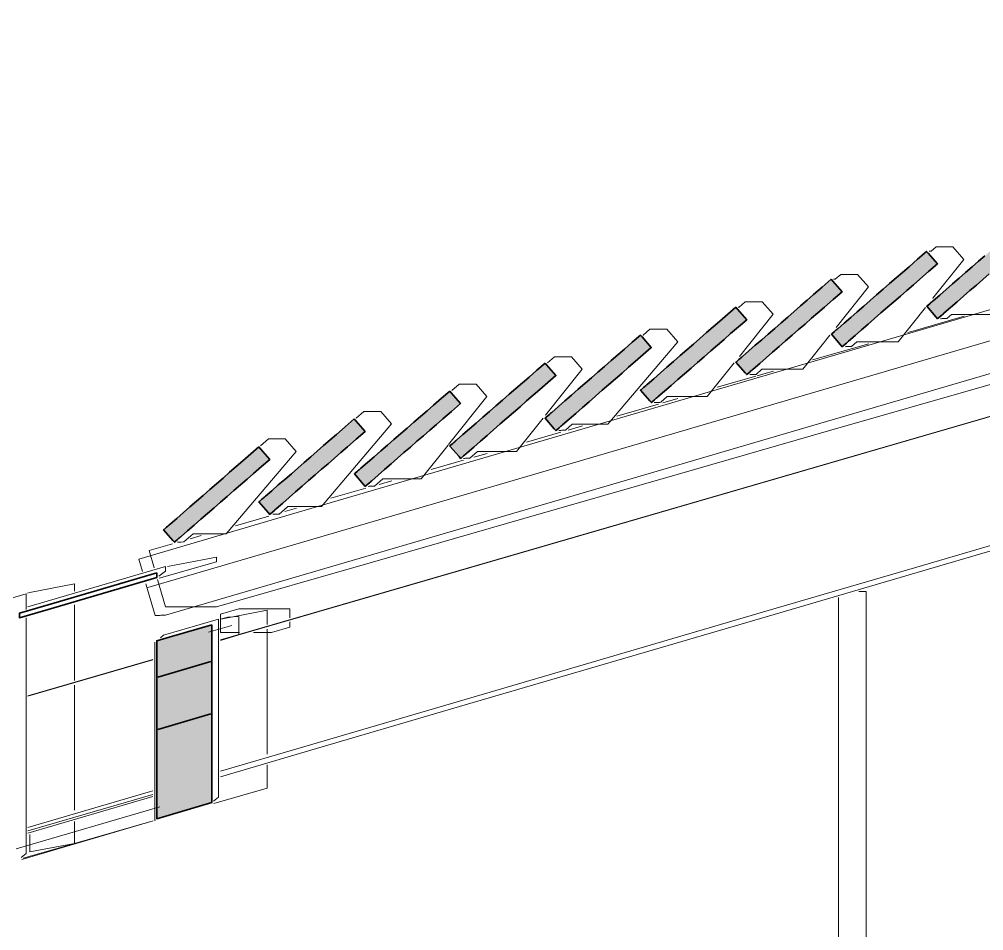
# Model space of a CAD drawing. Header units: millimetres. Extents: x 0 to 153524, y 0 to 59400.
# Drawn here: x 17793 to 18844, y 31665 to 32658 of the extents above; entities that cross this region are included whole.
import ezdxf

# ---------------------------------------------------------------- set-up
doc = ezdxf.new("R2010")
doc.units = ezdxf.units.MM
for name, color, linetype, lineweight in [('01_切断（構造・壁）', 7, 'Continuous', 35), ('03_切断（ガラス）', 5, 'Continuous', 13), ('05_断熱（仮）', 2, 'Continuous', 9), ('10_見えがかり', 7, 'Continuous', 13), ('12_見えがかり（ガラス）', 5, 'Continuous', 9)]:
    doc.layers.add(name, color=color, linetype=linetype, lineweight=lineweight)

msp = doc.modelspace()

# ---------------------------------------------------------------- hatches: boundary and pattern name
at = {"layer": '01_切断（構造・壁）'}
for points in [[(18886.1, 32435.8), (18887.8, 32433.8), (18897.9, 32422.2), (18888.1, 32413.7), (18878.7, 32405.5), (18871.6, 32399.3), (18864.6, 32393.2), (18857.5, 32387), (18850.4, 32380.9), (18843.4, 32374.8), (18836.3, 32368.6), (18829.3, 32362.5), (18822.2, 32356.3), (18815.2, 32350.2), (18808.1, 32344.1), (18801, 32337.9), (18800.9, 32337.8), (18800.6, 32337.6), (18800.4, 32337.3), (18800, 32337), (18799.4, 32336.5), (18798.6, 32335.8), (18797.3, 32334.7), (18794.6, 32332.3), (18794, 32331.8), (18792.2, 32333.8), (18782.2, 32345.4), (18782.8, 32345.9), (18785.5, 32348.2), (18786.8, 32349.4), (18787.6, 32350.1), (18788.2, 32350.6), (18788.5, 32350.9), (18788.8, 32351.1), (18789, 32351.3), (18789.2, 32351.5), (18796.3, 32357.6), (18803.3, 32363.8), (18810.4, 32369.9), (18817.5, 32376.1), (18824.5, 32382.2), (18831.6, 32388.3), (18838.6, 32394.5), (18845.7, 32400.6), (18852.7, 32406.8), (18859.8, 32412.9), (18866.9, 32419.1), (18876.3, 32427.2)], [(18746.4, 32350.4), (18746.4, 32350.4), (18739.4, 32344.3), (18732.3, 32338.2), (18725.3, 32332), (18718.2, 32325.9), (18711.2, 32319.7), (18704.1, 32313.6), (18697, 32307.5), (18696.9, 32307.3), (18696.6, 32307.1), (18696.4, 32306.9), (18696, 32306.5), (18695.4, 32306.1), (18694.6, 32305.4), (18693.3, 32304.2), (18690.6, 32301.9), (18690, 32301.3), (18688.2, 32303.3), (18678.2, 32314.9), (18678.8, 32315.5), (18681.5, 32317.8), (18682.8, 32318.9), (18683.6, 32319.6), (18684.2, 32320.1), (18684.5, 32320.4), (18684.8, 32320.7), (18685.1, 32320.9), (18685.2, 32321), (18692.3, 32327.2), (18699.3, 32333.3), (18706.4, 32339.5), (18713.5, 32345.6), (18720.5, 32351.7), (18727.6, 32357.9), (18734.6, 32364), (18741.7, 32370.2), (18748.7, 32376.3), (18755.8, 32382.4), (18762.9, 32388.6), (18772.3, 32396.8), (18782.1, 32405.3), (18783.8, 32403.3), (18793.9, 32391.8), (18784.1, 32383.2), (18774.7, 32375), (18767.6, 32368.9), (18760.6, 32362.7), (18753.5, 32356.6)], [(18678.1, 32374.9), (18679.8, 32372.9), (18689.9, 32361.3), (18680.1, 32352.7), (18670.7, 32344.6), (18663.6, 32338.4), (18656.6, 32332.3), (18649.5, 32326.1), (18642.4, 32320), (18635.4, 32313.8), (18628.3, 32307.7), (18621.3, 32301.6), (18614.2, 32295.4), (18607.2, 32289.3), (18600.1, 32283.1), (18593, 32277), (18592.9, 32276.8), (18592.6, 32276.7), (18592.4, 32276.4), (18592, 32276.1), (18591.4, 32275.6), (18590.6, 32274.9), (18589.3, 32273.7), (18586.6, 32271.4), (18586, 32270.9), (18584.2, 32272.9), (18574.2, 32284.4), (18574.8, 32285), (18577.5, 32287.3), (18578.8, 32288.5), (18579.6, 32289.2), (18580.2, 32289.7), (18580.5, 32290), (18580.8, 32290.2), (18581.1, 32290.4), (18581.2, 32290.6), (18588.3, 32296.7), (18595.3, 32302.9), (18602.4, 32309), (18609.5, 32315.1), (18616.5, 32321.3), (18623.6, 32327.4), (18630.6, 32333.6), (18637.7, 32339.7), (18644.7, 32345.8), (18651.8, 32352), (18658.9, 32358.1), (18668.3, 32366.3)], [(18574.1, 32344.4), (18575.8, 32342.4), (18585.9, 32330.8), (18577.1, 32323.1), (18568.4, 32315.6), (18561.2, 32309.3), (18554, 32303.1), (18546.8, 32296.8), (18539.6, 32290.5), (18532.4, 32284.3), (18525.2, 32278), (18518, 32271.7), (18510.8, 32265.5), (18503.6, 32259.2), (18496.4, 32252.9), (18489.2, 32246.7), (18489, 32246.5), (18488.9, 32246.4), (18488.6, 32246.2), (18488.4, 32245.9), (18488, 32245.6), (18487.4, 32245.1), (18486.6, 32244.4), (18485.3, 32243.3), (18482.6, 32241), (18482, 32240.4), (18480.2, 32242.4), (18470.2, 32254), (18470.8, 32254.5), (18473.5, 32256.9), (18474.8, 32258), (18475.6, 32258.7), (18476.2, 32259.2), (18476.5, 32259.5), (18476.8, 32259.8), (18477.1, 32260), (18477.2, 32260.1), (18477.4, 32260.2), (18484.6, 32266.5), (18491.8, 32272.8), (18499, 32279.1), (18506.2, 32285.3), (18513.4, 32291.6), (18520.6, 32297.9), (18527.8, 32304.1), (18535, 32310.4), (18542.2, 32316.7), (18549.4, 32322.9), (18556.6, 32329.2), (18565.2, 32336.7)], [(18470.1, 32314), (18471.8, 32312), (18481.9, 32300.4), (18473.1, 32292.7), (18464.4, 32285.2), (18457.2, 32278.9), (18450, 32272.6), (18442.8, 32266.4), (18435.6, 32260.1), (18428.4, 32253.8), (18421.2, 32247.5), (18414, 32241.3), (18406.8, 32235), (18399.6, 32228.7), (18392.4, 32222.5), (18385.2, 32216.2), (18385, 32216.1), (18384.9, 32215.9), (18384.6, 32215.7), (18384.4, 32215.5), (18384, 32215.2), (18383.4, 32214.7), (18382.6, 32214), (18381.3, 32212.8), (18378.6, 32210.5), (18378, 32209.9), (18376.2, 32211.9), (18366.2, 32223.5), (18366.8, 32224.1), (18369.5, 32226.4), (18370.8, 32227.6), (18371.6, 32228.3), (18372.2, 32228.7), (18372.5, 32229.1), (18372.8, 32229.3), (18373.1, 32229.5), (18373.2, 32229.7), (18373.4, 32229.8), (18380.6, 32236.1), (18387.8, 32242.3), (18395, 32248.6), (18402.2, 32254.9), (18409.4, 32261.1), (18416.6, 32267.4), (18423.8, 32273.7), (18431, 32279.9), (18438.2, 32286.2), (18445.4, 32292.5), (18452.6, 32298.7), (18461.2, 32306.3)], [(18366.1, 32283.5), (18367.8, 32281.5), (18377.9, 32269.9), (18369.1, 32262.2), (18360.4, 32254.7), (18353.2, 32248.4), (18346, 32242.2), (18338.8, 32235.9), (18331.6, 32229.6), (18324.4, 32223.4), (18317.2, 32217.1), (18310, 32210.8), (18302.8, 32204.6), (18295.6, 32198.3), (18288.4, 32192), (18281.2, 32185.8), (18281, 32185.6), (18280.9, 32185.5), (18280.6, 32185.3), (18280.4, 32185), (18280, 32184.7), (18279.4, 32184.2), (18278.6, 32183.5), (18277.3, 32182.4), (18274.6, 32180), (18274, 32179.5), (18272.3, 32181.5), (18262.2, 32193.1), (18262.8, 32193.6), (18265.5, 32195.9), (18266.8, 32197.1), (18267.6, 32197.8), (18268.2, 32198.3), (18268.5, 32198.6), (18268.8, 32198.9), (18269.1, 32199), (18269.2, 32199.2), (18269.4, 32199.3), (18276.6, 32205.6), (18283.8, 32211.9), (18291, 32218.1), (18298.2, 32224.4), (18305.4, 32230.7), (18312.6, 32236.9), (18319.8, 32243.2), (18327, 32249.5), (18334.2, 32255.7), (18341.4, 32262), (18348.6, 32268.3), (18357.2, 32275.8)], [(18262.1, 32253), (18263.8, 32251), (18273.9, 32239.5), (18264.1, 32230.9), (18254.7, 32222.7), (18247.6, 32216.6), (18240.6, 32210.4), (18233.5, 32204.3), (18226.4, 32198.2), (18219.4, 32192), (18212.3, 32185.9), (18205.3, 32179.7), (18198.2, 32173.6), (18191.2, 32167.4), (18184.1, 32161.3), (18177.1, 32155.2), (18176.9, 32155), (18176.6, 32154.8), (18176.4, 32154.6), (18176, 32154.2), (18175.4, 32153.8), (18174.6, 32153.1), (18173.3, 32151.9), (18170.6, 32149.6), (18170, 32149), (18168.3, 32151), (18158.2, 32162.6), (18158.8, 32163.2), (18161.5, 32165.5), (18162.8, 32166.7), (18163.6, 32167.3), (18164.2, 32167.8), (18164.5, 32168.1), (18164.8, 32168.4), (18165.1, 32168.6), (18165.2, 32168.7), (18165.4, 32168.9), (18172.6, 32175.1), (18179.8, 32181.4), (18187, 32187.7), (18194.2, 32193.9), (18201.4, 32200.2), (18208.6, 32206.5), (18215.8, 32212.7), (18223, 32219), (18230.2, 32225.3), (18237.4, 32231.6), (18244.6, 32237.8), (18253.2, 32245.3)], [(18158.1, 32222.6), (18159.8, 32220.6), (18169.9, 32209), (18160.1, 32200.4), (18150.7, 32192.3), (18143.6, 32186.1), (18136.6, 32180), (18129.5, 32173.8), (18122.4, 32167.7), (18115.4, 32161.6), (18108.3, 32155.4), (18101.3, 32149.3), (18094.2, 32143.1), (18087.2, 32137), (18080.1, 32130.8), (18073.1, 32124.7), (18072.9, 32124.6), (18072.7, 32124.4), (18072.4, 32124.1), (18072, 32123.8), (18071.4, 32123.3), (18070.6, 32122.6), (18069.3, 32121.5), (18066.6, 32119.1), (18066, 32118.6), (18064.3, 32120.6), (18054.2, 32132.1), (18054.8, 32132.7), (18057.5, 32135), (18058.8, 32136.2), (18059.6, 32136.9), (18060.2, 32137.4), (18060.5, 32137.7), (18060.8, 32137.9), (18061.1, 32138.1), (18061.2, 32138.3), (18068.3, 32144.4), (18075.3, 32150.6), (18082.4, 32156.7), (18089.5, 32162.8), (18096.5, 32169), (18103.6, 32175.1), (18110.6, 32181.3), (18117.7, 32187.4), (18124.7, 32193.6), (18131.8, 32199.7), (18138.9, 32205.8), (18148.3, 32214)], [(18054.1, 32192.1), (18055.8, 32190.1), (18065.9, 32178.5), (18057.1, 32170.8), (18048.4, 32163.3), (18041.2, 32157.1), (18034, 32150.8), (18026.8, 32144.5), (18019.6, 32138.2), (18012.4, 32132), (18005.2, 32125.7), (17998, 32119.4), (17990.8, 32113.2), (17983.6, 32106.9), (17976.4, 32100.6), (17969.2, 32094.4), (17969.1, 32094.2), (17968.9, 32094.1), (17968.7, 32093.9), (17968.4, 32093.7), (17968, 32093.3), (17967.4, 32092.9), (17966.6, 32092.2), (17965.3, 32091), (17962.6, 32088.7), (17962, 32088.1), (17960.3, 32090.1), (17950.2, 32101.7), (17950.8, 32102.2), (17953.5, 32104.6), (17954.8, 32105.7), (17955.6, 32106.4), (17956.2, 32106.9), (17956.5, 32107.2), (17956.8, 32107.5), (17957.1, 32107.7), (17957.2, 32107.8), (17957.4, 32108), (17964.6, 32114.2), (17971.8, 32120.5), (17979, 32126.8), (17986.2, 32133), (17993.4, 32139.3), (18000.6, 32145.6), (18007.8, 32151.8), (18015, 32158.1), (18022.2, 32164.4), (18029.4, 32170.6), (18036.6, 32176.9), (18045.2, 32184.4)]]:
    msp.add_hatch(color=7, dxfattribs=at).paths.add_polyline_path(points)
at = {"layer": '01_切断（構造・壁）', "true_color": 0xe9dcc4}
for points in [[(18002.8, 31998.3), (18002.8, 31954.8), (18002.8, 31804.3), (17956.2, 31790.6), (17942.8, 31786.7), (17942.8, 31830.1), (17942.8, 31980.7), (17956.2, 31984.6)], [(17943, 31807.8), (17943, 31806.7), (17943, 31802.8), (17942.8, 31802.7), (17942.8, 31807.7)]]:
    msp.add_hatch(color=8, dxfattribs=at).paths.add_polyline_path(points)
at = {"layer": '05_断熱（仮）', "true_color": 0xf3d98b}
for points in [[(17943, 31956.7), (17943, 31952.8), (17942.8, 31952.7), (17942.8, 31957.7), (17943, 31957.8)], [(17956.2, 31790.6), (17942.8, 31786.7), (17942.8, 31802.7), (17943, 31802.8), (17943, 31806.7), (17943, 31807.8), (17942.8, 31807.7), (17942.8, 31830.1), (17942.8, 31883.7), (17956.2, 31887.6), (18002.8, 31901.3), (18002.8, 31857.8), (18002.8, 31804.3)]]:
    msp.add_hatch(color=8, dxfattribs=at).paths.add_polyline_path(points)

# ---------------------------------------------------------------- linework, layer by layer
at = {"layer": '01_切断（構造・壁）'}
for points in [[(18746.4, 32350.4), (18746.4, 32350.4), (18739.4, 32344.3), (18732.3, 32338.2), (18725.3, 32332), (18718.2, 32325.9), (18711.2, 32319.7), (18704.1, 32313.6), (18697, 32307.5), (18696.9, 32307.3), (18696.6, 32307.1), (18696.4, 32306.9), (18696, 32306.5), (18695.4, 32306.1), (18694.6, 32305.4), (18693.3, 32304.2), (18690.6, 32301.9), (18690, 32301.3), (18688.2, 32303.3), (18678.2, 32314.9), (18678.8, 32315.5), (18681.5, 32317.8), (18682.8, 32318.9), (18683.6, 32319.6), (18684.2, 32320.1), (18684.5, 32320.4), (18684.8, 32320.7), (18685.1, 32320.9), (18685.2, 32321), (18692.3, 32327.2), (18699.3, 32333.3), (18706.4, 32339.5), (18713.5, 32345.6), (18720.5, 32351.7), (18727.6, 32357.9), (18734.6, 32364), (18741.7, 32370.2), (18748.7, 32376.3), (18755.8, 32382.4), (18762.9, 32388.6), (18772.3, 32396.8), (18782.1, 32405.3), (18783.8, 32403.3), (18793.9, 32391.8), (18784.1, 32383.2), (18774.7, 32375), (18767.6, 32368.9), (18760.6, 32362.7), (18753.5, 32356.6), (18746.4, 32350.4)], [(18850.4, 32380.9), (18843.4, 32374.8), (18836.3, 32368.6), (18829.3, 32362.5), (18822.2, 32356.3), (18815.2, 32350.2), (18808.1, 32344.1), (18801, 32337.9), (18800.9, 32337.8), (18800.6, 32337.6), (18800.4, 32337.3), (18800, 32337), (18799.4, 32336.5), (18798.6, 32335.8), (18797.3, 32334.7), (18794.6, 32332.3), (18794, 32331.8), (18792.2, 32333.8), (18782.2, 32345.4), (18782.8, 32345.9), (18785.5, 32348.2), (18786.8, 32349.4), (18787.6, 32350.1), (18788.2, 32350.6), (18788.5, 32350.9), (18788.8, 32351.1), (18789, 32351.3), (18789.2, 32351.5), (18796.3, 32357.6), (18803.3, 32363.8), (18810.4, 32369.9), (18817.5, 32376.1), (18824.5, 32382.2), (18831.6, 32388.3), (18838.6, 32394.5), (18845.7, 32400.6)], [(18678.1, 32374.9), (18679.8, 32372.9), (18689.9, 32361.3), (18680.1, 32352.7), (18670.7, 32344.6), (18663.6, 32338.4), (18656.6, 32332.3), (18649.5, 32326.1), (18642.4, 32320), (18635.4, 32313.8), (18628.3, 32307.7), (18621.3, 32301.6), (18614.2, 32295.4), (18607.2, 32289.3), (18600.1, 32283.1), (18593, 32277), (18592.9, 32276.8), (18592.6, 32276.7), (18592.4, 32276.4), (18592, 32276.1), (18591.4, 32275.6), (18590.6, 32274.9), (18589.3, 32273.7), (18586.6, 32271.4), (18586, 32270.9), (18584.2, 32272.9), (18574.2, 32284.4), (18574.8, 32285), (18577.5, 32287.3), (18578.8, 32288.5), (18579.6, 32289.2), (18580.2, 32289.7), (18580.5, 32290), (18580.8, 32290.2), (18581.1, 32290.4), (18581.2, 32290.6), (18588.3, 32296.7), (18595.3, 32302.9), (18602.4, 32309), (18609.5, 32315.1), (18616.5, 32321.3), (18623.6, 32327.4), (18630.6, 32333.6), (18637.7, 32339.7), (18644.7, 32345.8), (18651.8, 32352), (18658.9, 32358.1), (18668.3, 32366.3), (18678.1, 32374.9)], [(18574.1, 32344.4), (18575.8, 32342.4), (18585.9, 32330.8), (18577.1, 32323.1), (18568.4, 32315.6), (18561.2, 32309.3), (18554, 32303.1), (18546.8, 32296.8), (18539.6, 32290.5), (18532.4, 32284.3), (18525.2, 32278), (18518, 32271.7), (18510.8, 32265.5), (18503.6, 32259.2), (18496.4, 32252.9), (18489.2, 32246.7), (18489, 32246.5), (18488.9, 32246.4), (18488.6, 32246.2), (18488.4, 32245.9), (18488, 32245.6), (18487.4, 32245.1), (18486.6, 32244.4), (18485.3, 32243.3), (18482.6, 32241), (18482, 32240.4), (18480.2, 32242.4), (18470.2, 32254), (18470.8, 32254.5), (18473.5, 32256.9), (18474.8, 32258), (18475.6, 32258.7), (18476.2, 32259.2), (18476.5, 32259.5), (18476.8, 32259.8), (18477.1, 32260), (18477.2, 32260.1), (18477.4, 32260.2), (18484.6, 32266.5), (18491.8, 32272.8), (18499, 32279.1), (18506.2, 32285.3), (18513.4, 32291.6), (18520.6, 32297.9), (18527.8, 32304.1), (18535, 32310.4), (18542.2, 32316.7), (18549.4, 32322.9), (18556.6, 32329.2), (18565.2, 32336.7), (18574.1, 32344.4)], [(18470.1, 32314), (18471.8, 32312), (18481.9, 32300.4), (18473.1, 32292.7), (18464.4, 32285.2), (18457.2, 32278.9), (18450, 32272.6), (18442.8, 32266.4), (18435.6, 32260.1), (18428.4, 32253.8), (18421.2, 32247.5), (18414, 32241.3), (18406.8, 32235), (18399.6, 32228.7), (18392.4, 32222.5), (18385.2, 32216.2), (18385, 32216.1), (18384.9, 32215.9), (18384.6, 32215.7), (18384.4, 32215.5), (18384, 32215.2), (18383.4, 32214.7), (18382.6, 32214), (18381.3, 32212.8), (18378.6, 32210.5), (18378, 32209.9), (18376.2, 32211.9), (18366.2, 32223.5), (18366.8, 32224.1), (18369.5, 32226.4), (18370.8, 32227.6), (18371.6, 32228.3), (18372.2, 32228.7), (18372.5, 32229.1), (18372.8, 32229.3), (18373.1, 32229.5), (18373.2, 32229.7), (18373.4, 32229.8), (18380.6, 32236.1), (18387.8, 32242.3), (18395, 32248.6), (18402.2, 32254.9), (18409.4, 32261.1), (18416.6, 32267.4), (18423.8, 32273.7), (18431, 32279.9), (18438.2, 32286.2), (18445.4, 32292.5), (18452.6, 32298.7), (18461.2, 32306.3), (18470.1, 32314)], [(18366.1, 32283.5), (18367.8, 32281.5), (18377.9, 32269.9), (18369.1, 32262.2), (18360.4, 32254.7), (18353.2, 32248.4), (18346, 32242.2), (18338.8, 32235.9), (18331.6, 32229.6), (18324.4, 32223.4), (18317.2, 32217.1), (18310, 32210.8), (18302.8, 32204.6), (18295.6, 32198.3), (18288.4, 32192), (18281.2, 32185.8), (18281, 32185.6), (18280.9, 32185.5), (18280.6, 32185.3), (18280.4, 32185), (18280, 32184.7), (18279.4, 32184.2), (18278.6, 32183.5), (18277.3, 32182.4), (18274.6, 32180), (18274, 32179.5), (18272.3, 32181.5), (18262.2, 32193.1), (18262.8, 32193.6), (18265.5, 32195.9), (18266.8, 32197.1), (18267.6, 32197.8), (18268.2, 32198.3), (18268.5, 32198.6), (18268.8, 32198.9), (18269.1, 32199), (18269.2, 32199.2), (18269.4, 32199.3), (18276.6, 32205.6), (18283.8, 32211.9), (18291, 32218.1), (18298.2, 32224.4), (18305.4, 32230.7), (18312.6, 32236.9), (18319.8, 32243.2), (18327, 32249.5), (18334.2, 32255.7), (18341.4, 32262), (18348.6, 32268.3), (18357.2, 32275.8), (18366.1, 32283.5)], [(18262.1, 32253), (18263.8, 32251), (18273.9, 32239.5), (18264.1, 32230.9), (18254.7, 32222.7), (18247.6, 32216.6), (18240.6, 32210.4), (18233.5, 32204.3), (18226.4, 32198.2), (18219.4, 32192), (18212.3, 32185.9), (18205.3, 32179.7), (18198.2, 32173.6), (18191.2, 32167.4), (18184.1, 32161.3), (18177.1, 32155.2), (18176.9, 32155), (18176.6, 32154.8), (18176.4, 32154.6), (18176, 32154.2), (18175.4, 32153.8), (18174.6, 32153.1), (18173.3, 32151.9), (18170.6, 32149.6), (18170, 32149), (18168.3, 32151), (18158.2, 32162.6), (18158.8, 32163.2), (18161.5, 32165.5), (18162.8, 32166.7), (18163.6, 32167.3), (18164.2, 32167.8), (18164.5, 32168.1), (18164.8, 32168.4), (18165.1, 32168.6), (18165.2, 32168.7), (18165.4, 32168.9), (18172.6, 32175.1), (18179.8, 32181.4), (18187, 32187.7), (18194.2, 32193.9), (18201.4, 32200.2), (18208.6, 32206.5), (18215.8, 32212.7), (18223, 32219), (18230.2, 32225.3), (18237.4, 32231.6), (18244.6, 32237.8), (18253.2, 32245.3), (18262.1, 32253)], [(18158.1, 32222.6), (18159.8, 32220.6), (18169.9, 32209), (18160.1, 32200.4), (18150.7, 32192.3), (18143.6, 32186.1), (18136.6, 32180), (18129.5, 32173.8), (18122.4, 32167.7), (18115.4, 32161.6), (18108.3, 32155.4), (18101.3, 32149.3), (18094.2, 32143.1), (18087.2, 32137), (18080.1, 32130.8), (18073.1, 32124.7), (18072.9, 32124.6), (18072.7, 32124.4), (18072.4, 32124.1), (18072, 32123.8), (18071.4, 32123.3), (18070.6, 32122.6), (18069.3, 32121.5), (18066.6, 32119.1), (18066, 32118.6), (18064.3, 32120.6), (18054.2, 32132.1), (18054.8, 32132.7), (18057.5, 32135), (18058.8, 32136.2), (18059.6, 32136.9), (18060.2, 32137.4), (18060.5, 32137.7), (18060.8, 32137.9), (18061.1, 32138.1), (18061.2, 32138.3), (18068.3, 32144.4), (18075.3, 32150.6), (18082.4, 32156.7), (18089.5, 32162.8), (18096.5, 32169), (18103.6, 32175.1), (18110.6, 32181.3), (18117.7, 32187.4), (18124.7, 32193.6), (18131.8, 32199.7), (18138.9, 32205.8), (18148.3, 32214), (18158.1, 32222.6)], [(18054.1, 32192.1), (18055.8, 32190.1), (18065.9, 32178.5), (18057.1, 32170.8), (18048.4, 32163.3), (18041.2, 32157.1), (18034, 32150.8), (18026.8, 32144.5), (18019.6, 32138.2), (18012.4, 32132), (18005.2, 32125.7), (17998, 32119.4), (17990.8, 32113.2), (17983.6, 32106.9), (17976.4, 32100.6), (17969.2, 32094.4), (17969.1, 32094.2), (17968.9, 32094.1), (17968.7, 32093.9), (17968.4, 32093.7), (17968, 32093.3), (17967.4, 32092.9), (17966.6, 32092.2), (17965.3, 32091), (17962.6, 32088.7), (17962, 32088.1), (17960.3, 32090.1), (17950.2, 32101.7), (17950.8, 32102.2), (17953.5, 32104.6), (17954.8, 32105.7), (17955.6, 32106.4), (17956.2, 32106.9), (17956.5, 32107.2), (17956.8, 32107.5), (17957.1, 32107.7), (17957.2, 32107.8), (17957.4, 32108), (17964.6, 32114.2), (17971.8, 32120.5), (17979, 32126.8), (17986.2, 32133), (17993.4, 32139.3), (18000.6, 32145.6), (18007.8, 32151.8), (18015, 32158.1), (18022.2, 32164.4), (18029.4, 32170.6), (18036.6, 32176.9), (18045.2, 32184.4), (18054.1, 32192.1)], [(17943, 32054.8), (17943, 32053.7), (17943, 32049.8), (17824.4, 32015), (17793, 32005.8), (17793, 32006.8), (17793, 32010.8), (17824.4, 32020), (17943, 32054.8)], [(18002.8, 31998.3), (18002.8, 31954.8), (18002.8, 31804.3), (17956.2, 31790.6), (17942.8, 31786.7), (17942.8, 31830.1), (17942.8, 31980.7), (17956.2, 31984.6), (18002.8, 31998.3)], [(18002.8, 31998.3), (18002.8, 31954.8), (18002.8, 31804.3), (17956.2, 31790.6), (17942.8, 31786.7), (17942.8, 31830.1), (17942.8, 31980.7), (17956.2, 31984.6), (18002.8, 31998.3)], [(17943.8, 31941), (17956.2, 31944.6), (18001.8, 31958)], [(17943.8, 31884), (17956.2, 31887.6), (18001.8, 31901)]]:
    msp.add_lwpolyline(points, dxfattribs=at)
at = {"layer": '03_切断（ガラス）'}
for points in [[(17933, 32039), (19943, 32627.6)], [(17999.3, 31990), (18024.7, 31997.5)], [(17946, 31799.6), (17789.5, 31753.8)]]:
    msp.add_lwpolyline(points, dxfattribs=at)
at = {"layer": '10_見えがかり'}
for points in [[(18784.7, 32405.4), (18785.3, 32405.5), (18786.3, 32405.5), (18787.1, 32405.5), (18792.4, 32410.1), (18797, 32410.1), (18801.6, 32410.1), (18810.8, 32410.1), (18822.6, 32396.5), (18788.8, 32354.1), (18789, 32353.9)], [(18680.7, 32375), (18681.3, 32375), (18682.4, 32375), (18688.4, 32380.2), (18693, 32380.2), (18697.6, 32380.2), (18702.2, 32380.2), (18706.8, 32380.2), (18718.6, 32366.6), (18683.4, 32322.4), (18683.6, 32322.3)], [(18884.9, 32374.2), (18854.9, 32336.5), (18850.3, 32336.5), (18845.7, 32336.5), (18841.1, 32336.5), (18836.5, 32336.5), (18831.9, 32336.5), (18822.7, 32336.5), (18818.1, 32336.5), (18809.2, 32336.5), (18804.2, 32332.2), (18802.2, 32332.1), (18800.2, 32332), (18799.2, 32332), (18798.1, 32331.9), (18797.2, 32331.9)], [(18576.7, 32344.5), (18577.3, 32344.5), (18577.8, 32344.6), (18584.4, 32350.3), (18589, 32350.3), (18593.7, 32350.3), (18598.3, 32350.3), (18602.9, 32350.3), (18614.6, 32336.7), (18578, 32290.8), (18578.2, 32290.6)], [(18780.7, 32344), (18750.9, 32306.6), (18741.7, 32306.6), (18737.1, 32306.6), (18732.5, 32306.6), (18727.9, 32306.6), (18718.7, 32306.6), (18714.1, 32306.6), (18709.5, 32306.6), (18705.9, 32306.6), (18700.2, 32301.7), (18699.2, 32301.7), (18698.2, 32301.6), (18697.2, 32301.6), (18696.2, 32301.5), (18695.2, 32301.5), (18694.2, 32301.5), (18693.2, 32301.4)], [(18012.2, 31981.8), (19204.8, 32328.1), (19245.6, 32330.2), (19246.6, 32330.2), (19285.3, 32323.7), (19319.2, 32308.9), (19350.4, 32284.9), (19378.1, 32252.9), (19384, 32242.9)], [(19383.2, 32242.7), (19377.1, 32252.9), (19349.5, 32284.9), (19318.2, 32308.9), (19284.3, 32323.7), (19245.9, 32330.2), (19205.8, 32328.1), (18012.2, 31981.5)], [(18472.7, 32314.1), (18473.1, 32314.1), (18480.4, 32320.4), (18485.1, 32320.4), (18489.7, 32320.4), (18494.3, 32320.4), (18498.9, 32320.4), (18510.7, 32306.8), (18434.4, 32217), (18425.2, 32217), (18420.6, 32217), (18416, 32217), (18411.4, 32217), (18406.7, 32217), (18397.5, 32217), (18395.8, 32217), (18388.2, 32210.3), (18387.2, 32210.3), (18386.2, 32210.2), (18385.2, 32210.2), (18384.2, 32210.2), (18383.2, 32210.1), (18382.2, 32210.1), (18381.2, 32210.1)], [(18676.5, 32313.8), (18647, 32276.7), (18642.3, 32276.7), (18637.7, 32276.7), (18633.1, 32276.7), (18628.5, 32276.7), (18623.9, 32276.7), (18614.7, 32276.7), (18610.1, 32276.7), (18605.5, 32276.7), (18602.5, 32276.7), (18596.2, 32271.2), (18595.2, 32271.2), (18594.2, 32271.2), (18593.2, 32271.1), (18592.2, 32271.1), (18591.2, 32271.1), (18589.2, 32271)], [(18368.6, 32283.7), (18376.5, 32290.5), (18381.1, 32290.5), (18385.7, 32290.5), (18390.3, 32290.5), (18394.9, 32290.5), (18406.7, 32276.9), (18366.7, 32226.8), (18366.8, 32226.7)], [(18572.3, 32283.7), (18543, 32246.9), (18538.4, 32246.9), (18533.8, 32246.9), (18524.6, 32246.9), (18519.9, 32246.9), (18515.3, 32246.9), (18506.1, 32246.9), (18501.5, 32246.9), (18499.2, 32246.9), (18492.2, 32240.8), (18491.2, 32240.7), (18490.2, 32240.7), (18489.2, 32240.7), (18488.2, 32240.6), (18486.2, 32240.6), (18485.2, 32240.5)], [(18012.2, 31838.6), (18104.3, 31865.6), (18272.7, 31915), (18441, 31964.3), (18609.3, 32013.7), (18777.7, 32063), (18946, 32112.4), (19114.3, 32161.7), (19282.7, 32211.1), (19448.3, 32259.6)], [(18264.3, 32253.6), (18272.5, 32260.7), (18281.7, 32260.7), (18286.3, 32260.7), (18290.9, 32260.7), (18302.7, 32247), (18260.9, 32194.6)], [(19448.3, 32253.6), (19282.9, 32205.1), (19114.6, 32155.7), (18946.2, 32106.4), (18777.9, 32057), (18609.6, 32007.7), (18272.9, 31909), (18104.6, 31859.6), (18012.2, 31832.6)], [(18160, 32223.4), (18168.5, 32230.8), (18173.1, 32230.8), (18182.3, 32230.8), (18186.9, 32230.8), (18198.7, 32217.1), (18122.5, 32127.3), (18117.9, 32127.3), (18113.3, 32127.3), (18108.6, 32127.3), (18094.8, 32127.3), (18090.2, 32127.3), (18085.8, 32127.3), (18084.9, 32126.5), (18076.2, 32118.9), (18075.2, 32118.9), (18074.2, 32118.9), (18073.2, 32118.8), (18071.2, 32118.8), (18070.2, 32118.7), (18069.2, 32118.7)], [(18364.2, 32223.6), (18335.1, 32187.1), (18330.4, 32187.1), (18321.2, 32187.1), (18316.6, 32187.1), (18307.4, 32187.1), (18302.8, 32187.1), (18298.1, 32187.1), (18293.5, 32187.1), (18292.5, 32187.1), (18284.2, 32179.9), (18283.2, 32179.8), (18281.2, 32179.8), (18280.2, 32179.7), (18279.2, 32179.7), (18278.2, 32179.6), (18277.2, 32179.6)], [(18055.7, 32193.3), (18055.8, 32193.4), (18064.5, 32200.9), (18069.1, 32200.9), (18073.7, 32200.9), (18078.3, 32200.9), (18082.9, 32200.9), (18094.7, 32187.2), (18018.5, 32097.4), (18013.9, 32097.4), (18009.3, 32097.4), (18000, 32097.4), (17995.4, 32097.4), (17990.8, 32097.4), (17982.4, 32097.4), (17972.2, 32088.5), (17969.2, 32088.4), (17968.2, 32088.3), (17966.2, 32088.3), (17965.2, 32088.2)], [(18260.4, 32193.9), (18231.1, 32157.2), (18226.5, 32157.2), (18221.9, 32157.2), (18217.2, 32157.2), (18212.6, 32157.2), (18208, 32157.2), (18203.4, 32157.2), (18198.8, 32157.2), (18194.2, 32157.2), (18189.5, 32157.2), (18189.1, 32157.2)], [(18189.1, 32157.2), (18180.2, 32149.4), (18178.2, 32149.3), (18176.2, 32149.3), (18175.2, 32149.2), (18174.2, 32149.2), (18173.2, 32149.1)], [(17954.3, 32061.7), (18007.9, 32072), (18007.9, 32067), (17945.3, 32049)], [(17802.3, 32017.8), (17952.3, 32061.7), (17952.3, 32056.7), (17945, 32051.3)], [(17802, 32032.8), (17804.5, 32033.5), (17853.1, 32042.8), (17853.1, 32035)], [(17743.3, 32015.1), (17800.3, 32031.8), (17800.3, 32015)], [(18686.1, 30382), (18686.1, 32028)], [(18708.3, 32034.5), (18716.1, 32034.5)], [(18716.1, 32034.5), (18716.1, 30382)], [(17802.3, 32017.7), (17802.3, 32017.8)], [(17853.1, 32020), (17853.1, 31937.6)], [(17800.3, 32005.8), (17800.3, 31748.8), (17794.8, 31744.3)], [(18012.2, 32004.2), (18014.5, 32004.8), (18063, 32014.2), (18063, 31998.6)], [(17946.8, 31983.9), (17950.2, 31986.8), (18010.2, 32004.3), (18010.2, 31810.3), (18004.8, 31805.9)], [(18063, 31993.4), (18063, 31857.1)], [(17940.6, 31784.9), (17940.6, 31978.9), (17940.8, 31979.1)], [(17802.3, 31920.8), (17938.6, 31960.4)], [(17938.6, 31960.1), (17802.3, 31920.5)], [(17853.1, 31932.4), (17853.1, 31795.9)], [(18063, 31845.4), (18063, 31820.2), (18005, 31803.5)], [(17802.3, 31777.1), (17936, 31816.3), (17938.6, 31817)], [(17938.6, 31811), (17802.3, 31771)], [(17941.4, 31785.2), (17940.6, 31784.9)], [(17853.1, 31783.8), (17853.1, 31759.8), (17797.2, 31743.7)]]:
    msp.add_lwpolyline(points, dxfattribs=at)
at = {"layer": '12_見えがかり（ガラス）'}
for points in [[(17927.1, 32056.3), (17923.2, 32069.6), (18089.7, 32118.7), (19933.2, 32658.3)], [(19448.3, 32431.8), (19347.5, 32402.8), (19180, 32354.7), (18845.1, 32258.4), (18677.7, 32210.2), (18510.2, 32162.1), (18342.8, 32113.9), (18175.3, 32065.8), (18007.9, 32017.6), (18003.3, 32017.6), (17998.6, 32017.6), (17994, 32017.6), (17989.4, 32017.6), (17984.7, 32017.6), (17980.1, 32017.6), (17975.5, 32017.6), (17970.8, 32017.6), (17966.2, 32017.6), (17961.5, 32017.6), (17956.9, 32017.6), (17952.3, 32017.6), (17943.6, 32047.7)], [(18761.7, 32316.9), (18772, 32319.9), (18823, 32334.5)], [(18957.2, 32303), (18789.7, 32253.9), (18622.2, 32204.9), (18454.7, 32155.8), (18287.3, 32106.8), (18119.8, 32057.7), (17952.3, 32008.6), (17951.3, 32008.6), (17950.3, 32008.6), (17949.2, 32008.5), (17948.2, 32008.5), (17947.2, 32008.5)], [(18657.7, 32287), (18719, 32304.6)], [(18553.7, 32257.1), (18595.8, 32269.2)], [(18597.4, 32269.7), (18604.6, 32271.7), (18615, 32274.7)], [(18444.5, 32225.7), (18489.6, 32238.7)], [(18494.4, 32240.1), (18511, 32244.9)], [(18345.8, 32197.4), (18383.3, 32208.1)], [(18391.4, 32210.5), (18407, 32215)], [(18288.4, 32180.8), (18303, 32185.1)], [(18241.8, 32167.5), (18269.6, 32175.4), (18277.1, 32177.6)], [(18185.3, 32151.2), (18199, 32155.2)], [(18132.6, 32136.1), (18170.8, 32147.1)], [(18082.3, 32121.6), (18095, 32125.3)], [(18028.6, 32106.2), (18064.8, 32116.6)], [(17979.3, 32092), (17991.1, 32095.4)], [(17934.6, 32079.1), (17960, 32086.4)], [(17940.1, 32060.1), (17934.6, 32079.1)], [(17947.2, 32008.5), (17946.2, 32008.4), (17945.2, 32008.4), (17944.2, 32008.3), (17943.2, 32008.3), (17942.2, 32008.3), (17941.2, 32008.2), (17931, 32043)], [(18012.2, 32004.3), (18020.1, 32006.6), (18032.3, 32007.1), (18032.3, 31987.1)], [(18033, 31989.9), (18012.3, 31989.9), (18012.3, 32009.9), (18032.3, 32015.6), (18087.9, 32015.6), (18087.9, 32005.8)], [(18087.9, 32001.4), (18087.9, 31995.6), (18067.9, 31989.9)], [(18032.3, 31987.1), (18012.3, 31981.2), (18012.2, 31981.2)], [(18067.9, 31989.9), (18048.4, 31989.9)], [(17802.3, 31773.4), (17938.6, 31813.3)], [(17938.7, 31784.4), (17795.6, 31742.4)], [(17938.7, 31784.4), (17853.1, 31759.8), (17804.5, 31750.5), (17804.5, 31769.6)]]:
    msp.add_lwpolyline(points, dxfattribs=at)

doc.saveas('drawing.dxf')
